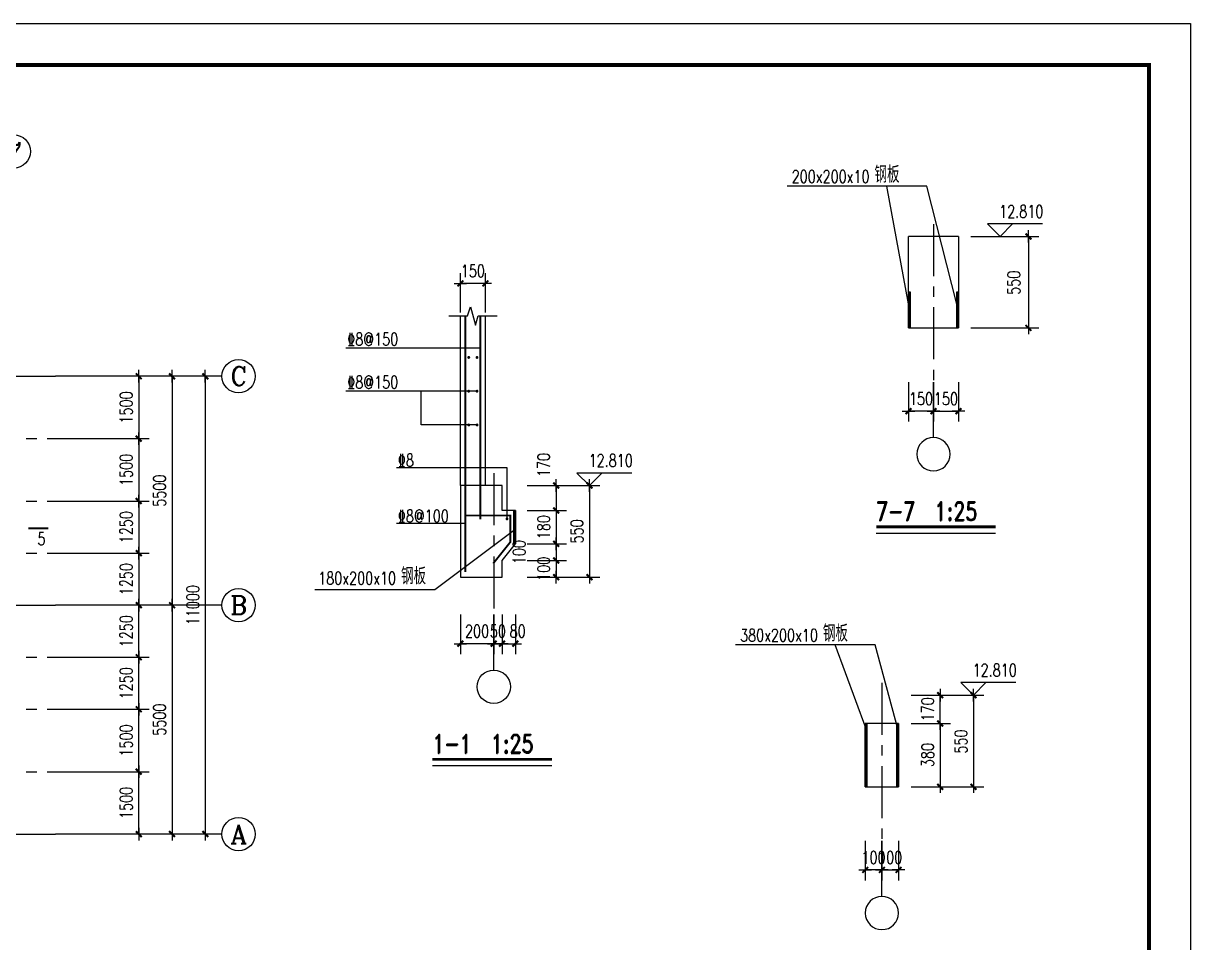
# Model space of a CAD drawing. Extents: x 1427168 to 1936200, y 1176778 to 1377202.
# Drawn here: x 1800982 to 1829021, y 1214599 to 1236683 of the extents above; entities that cross this region are included whole.
import ezdxf
from ezdxf.enums import TextEntityAlignment as Align

# ---------------------------------------------------------------- set-up
doc = ezdxf.new("R2010")
doc.units = 0
doc.header["$LTSCALE"] = 1000
doc.header["$MEASUREMENT"] = 0
doc.linetypes.add('CENTER', pattern=[2, 1.25, -0.25, 0.25, -0.25])
doc.linetypes.add('DOTE', pattern=[2.42, 2, -0.2, 0.02, -0.2])
doc.layers.get('0').update_dxf_attribs({"linetype": 'CONTINUOUS'})
doc.layers.get('DEFPOINTS').update_dxf_attribs({"linetype": 'CONTINUOUS'})
for name, color, linetype in [('2', 2, 'CONTINUOUS'), ('3', 4, 'CONTINUOUS'), ('4', 3, 'CONTINUOUS'), ('6', 1, 'CONTINUOUS'), ('AXIS', 3, 'CONTINUOUS'), ('AXIS_TEXT', 7, 'CONTINUOUS'), ('DOTE', 1, 'DOTE'), ('OTHER', 7, 'CONTINUOUS'), ('PUB_DIM', 3, 'CONTINUOUS'), ('PUB_TEXT', 7, 'CONTINUOUS'), ('PUB_TITLE', 4, 'CONTINUOUS'), ('WA', 9, 'CONTINUOUS')]:
    doc.layers.add(name, color=color, linetype=linetype)
doc.styles.add('_HZTXT', font='txt.shx', dxfattribs={"width": 0.75, "bigfont": 'HZTXT.shx'})
doc.styles.add('_ROMAND', font='ROMAND.shx', dxfattribs={"width": 0.75})
doc.styles.add('_TXT', font='TXT.shx', dxfattribs={"width": 0.75})
doc.styles.add('_TXT1', font='TXT1.shx', dxfattribs={"width": 0.6})
doc.styles.add('COMPLEX', font='COMPLEX')
doc.styles.add('DIM_FONT', font='SIMPLEX.shx', dxfattribs={"width": 0.75})
doc.dimstyles.new('25', dxfattribs={"dimtxt": 300, "dimasz": 1, "dimexe": 250, "dimexo": 300, "dimgap": 150, "dimtad": 1, "dimdec": 0, "dimlfac": 0.25, "dimzin": 0, "dimtxsty": 'DIM_FONT', "dimblk": '_DIMX', "dimcen": 0.09, "dimclrt": 7, "dimazin": 3, "dimtfac": 1, "dimtdec": 0, "dimtix": 1, "dimtmove": 0, "dimatfit": 3, "dimtolj": 1, "dimtzin": 0})
doc.dimstyles.new('AXIS', dxfattribs={"dimtxt": 300, "dimasz": 1, "dimexe": 250, "dimexo": 300, "dimgap": 150, "dimtad": 1, "dimdec": 0, "dimzin": 0, "dimtxsty": 'DIM_FONT', "dimblk": '_DIMX', "dimcen": 0.09, "dimse1": 1, "dimse2": 1, "dimclrt": 7, "dimazin": 3, "dimtfac": 1, "dimtdec": 0, "dimtix": 1, "dimtmove": 0, "dimatfit": 3, "dimtolj": 1, "dimtzin": 0})
doc.dimstyles.new('DIMA', dxfattribs={"dimtxt": 300, "dimasz": 1, "dimexe": 250, "dimexo": 300, "dimgap": 150, "dimtad": 1, "dimdec": 0, "dimzin": 0, "dimtxsty": 'DIM_FONT', "dimblk": '_DIMX', "dimcen": 0.09, "dimse1": 1, "dimclrt": 7, "dimazin": 3, "dimtfac": 1, "dimtdec": 0, "dimtix": 1, "dimtmove": 0, "dimatfit": 3, "dimtolj": 1, "dimtzin": 0})
doc.dimstyles.new('DIMB', dxfattribs={"dimtxt": 300, "dimasz": 1, "dimexe": 250, "dimexo": 300, "dimgap": 150, "dimtad": 1, "dimdec": 0, "dimzin": 0, "dimtxsty": 'DIM_FONT', "dimblk": '_DIMX', "dimcen": 0.09, "dimse2": 1, "dimclrt": 7, "dimazin": 3, "dimtfac": 1, "dimtdec": 0, "dimtix": 1, "dimtmove": 0, "dimatfit": 3, "dimtolj": 1, "dimtzin": 0})
doc.dimstyles.new('DIMN', dxfattribs={"dimtxt": 300, "dimasz": 1, "dimexe": 250, "dimexo": 300, "dimgap": 150, "dimtad": 1, "dimdec": 0, "dimzin": 0, "dimtxsty": 'DIM_FONT', "dimblk": '_DIMX', "dimcen": 0.09, "dimclrt": 7, "dimazin": 3, "dimtfac": 1, "dimtdec": 0, "dimtix": 1, "dimtmove": 0, "dimatfit": 3, "dimtolj": 1, "dimtzin": 0})

# ---------------------------------------------------------------- blocks, each defined once
blk = doc.blocks.new('_DIMX')
blk.add_line((-150, 0), (150, 0))
at = {"const_width": 50}
blk.add_lwpolyline([(-70, -70), (70, 70)], dxfattribs=at)
blk = doc.blocks.new('*D141')
at = {"layer": 'AXIS', "color": 0}
blk.add_line((1805353, 1228205), (1805353, 1217207), dxfattribs=at)
at = {"layer": 'DEFPOINTS', "color": 0}
for p in [(1801753, 1228206), (1801753, 1217206), (1805353, 1217206)]:
    blk.add_point(p, dxfattribs=at)
at = {"layer": 'AXIS', "color": 0}
for p, rotation in [((1805353, 1228206), 90), ((1805353, 1217206), 270)]:
    blk.add_blockref('_DIMX', p, dxfattribs=dict(at, rotation=rotation))
at = {"layer": 'AXIS', "color": 7, "insert": (1805053, 1222706), "char_height": 300, "attachment_point": 5, "rotation": 90, "style": 'DIM_FONT'}
blk.add_mtext('\\A1;11000', dxfattribs=at)
blk = doc.blocks.new('*D139')
at = {"layer": 'AXIS', "color": 0}
blk.add_line((1804553, 1228205), (1804553, 1222707), dxfattribs=at)
at = {"layer": 'DEFPOINTS', "color": 0}
for p in [(1801753, 1228206), (1801753, 1222706), (1804553, 1222706)]:
    blk.add_point(p, dxfattribs=at)
at = {"layer": 'AXIS', "color": 0}
for p, rotation in [((1804553, 1228206), 90), ((1804553, 1222706), 270)]:
    blk.add_blockref('_DIMX', p, dxfattribs=dict(at, rotation=rotation))
at = {"layer": 'AXIS', "color": 7, "insert": (1804253, 1225456), "char_height": 300, "attachment_point": 5, "rotation": 90, "style": 'DIM_FONT'}
blk.add_mtext('\\A1;5500', dxfattribs=at)
blk = doc.blocks.new('*D140')
at = {"layer": 'AXIS', "color": 0}
blk.add_line((1804553, 1222705), (1804553, 1217207), dxfattribs=at)
at = {"layer": 'DEFPOINTS', "color": 0}
for p in [(1801753, 1222706), (1801753, 1217206), (1804553, 1217206)]:
    blk.add_point(p, dxfattribs=at)
at = {"layer": 'AXIS', "color": 0}
for p, rotation in [((1804553, 1222706), 90), ((1804553, 1217206), 270)]:
    blk.add_blockref('_DIMX', p, dxfattribs=dict(at, rotation=rotation))
at = {"layer": 'AXIS', "color": 7, "insert": (1804253, 1219956), "char_height": 300, "attachment_point": 5, "rotation": 90, "style": 'DIM_FONT'}
blk.add_mtext('\\A1;5500', dxfattribs=at)
blk = doc.blocks.new('_AXISO')
blk.add_circle((0, 0), 0.5)
at = {"layer": 'AXIS_TEXT', "style": 'COMPLEX', "width": 1.041667}
blk.add_attdef('A', text='', height=0.56, dxfattribs=at).set_placement((-0.25, -0.28), (0.25, -0.28), align=Align.FIT)
blk = doc.blocks.new('*D180')
at = {"layer": 'AXIS', "color": 0}
for p, q in [((1803753, 1228205), (1803753, 1226707)), ((1801753, 1226706), (1804003, 1226706))]:
    blk.add_line(p, q, dxfattribs=at)
at = {"layer": 'DEFPOINTS', "color": 0}
for p in [(1801453, 1228206), (1801453, 1226706), (1803753, 1226706)]:
    blk.add_point(p, dxfattribs=at)
at = {"layer": 'AXIS', "color": 0}
for p, rotation in [((1803753, 1228206), 90), ((1803753, 1226706), 270)]:
    blk.add_blockref('_DIMX', p, dxfattribs=dict(at, rotation=rotation))
at = {"layer": 'AXIS', "color": 7, "insert": (1803453, 1227456), "char_height": 300, "attachment_point": 5, "rotation": 90, "style": 'DIM_FONT'}
blk.add_mtext('\\A1;1500', dxfattribs=at)
blk = doc.blocks.new('*D181')
at = {"layer": 'AXIS', "color": 0}
for p, q in [((1801753, 1226706), (1804003, 1226706)), ((1803753, 1226705), (1803753, 1225207)), ((1801753, 1225206), (1804003, 1225206))]:
    blk.add_line(p, q, dxfattribs=at)
at = {"layer": 'DEFPOINTS', "color": 0}
for p in [(1801453, 1226706), (1801453, 1225206), (1803753, 1225206)]:
    blk.add_point(p, dxfattribs=at)
at = {"layer": 'AXIS', "color": 0}
for p, rotation in [((1803753, 1226706), 90), ((1803753, 1225206), 270)]:
    blk.add_blockref('_DIMX', p, dxfattribs=dict(at, rotation=rotation))
at = {"layer": 'AXIS', "color": 7, "insert": (1803453, 1225956), "char_height": 300, "attachment_point": 5, "rotation": 90, "style": 'DIM_FONT'}
blk.add_mtext('\\A1;1500', dxfattribs=at)
blk = doc.blocks.new('*D182')
at = {"layer": 'AXIS', "color": 0}
for p, q in [((1801753, 1225206), (1804003, 1225206)), ((1803753, 1225205), (1803753, 1223957)), ((1801753, 1223956), (1804003, 1223956))]:
    blk.add_line(p, q, dxfattribs=at)
at = {"layer": 'DEFPOINTS', "color": 0}
for p in [(1801453, 1225206), (1801453, 1223956), (1803753, 1223956)]:
    blk.add_point(p, dxfattribs=at)
at = {"layer": 'AXIS', "color": 0}
for p, rotation in [((1803753, 1225206), 90), ((1803753, 1223956), 270)]:
    blk.add_blockref('_DIMX', p, dxfattribs=dict(at, rotation=rotation))
at = {"layer": 'AXIS', "color": 7, "insert": (1803453, 1224581), "char_height": 300, "attachment_point": 5, "rotation": 90, "style": 'DIM_FONT'}
blk.add_mtext('\\A1;1250', dxfattribs=at)
blk = doc.blocks.new('*D183')
at = {"layer": 'AXIS', "color": 0}
for p, q in [((1801753, 1223956), (1804003, 1223956)), ((1803753, 1223955), (1803753, 1222707))]:
    blk.add_line(p, q, dxfattribs=at)
at = {"layer": 'DEFPOINTS', "color": 0}
for p in [(1801453, 1223956), (1801453, 1222706), (1803753, 1222706)]:
    blk.add_point(p, dxfattribs=at)
at = {"layer": 'AXIS', "color": 0}
for p, rotation in [((1803753, 1223956), 90), ((1803753, 1222706), 270)]:
    blk.add_blockref('_DIMX', p, dxfattribs=dict(at, rotation=rotation))
at = {"layer": 'AXIS', "color": 7, "insert": (1803453, 1223331), "char_height": 300, "attachment_point": 5, "rotation": 90, "style": 'DIM_FONT'}
blk.add_mtext('\\A1;1250', dxfattribs=at)
blk = doc.blocks.new('*D324')
at = {"layer": 'DEFPOINTS', "color": 0}
for p in [(1812280, 1222780), (1812480, 1222780), (1812480, 1221780)]:
    blk.add_point(p, dxfattribs=at)
at = {"layer": 'PUB_DIM', "color": 0}
for p, q in [((1812280, 1222480), (1812280, 1221530)), ((1812480, 1222480), (1812480, 1221530)), ((1812279, 1221780), (1812278, 1221780)), ((1812280, 1221780), (1812480, 1221780)), ((1812481, 1221780), (1812482, 1221780))]:
    blk.add_line(p, q, dxfattribs=at)
blk.add_blockref('_DIMX', (1812280, 1221780), dxfattribs=at)
at = {"layer": 'PUB_DIM', "color": 0, "rotation": 180}
blk.add_blockref('_DIMX', (1812480, 1221780), dxfattribs=at)
at = {"layer": 'PUB_DIM', "color": 7, "insert": (1812380, 1222080), "char_height": 300, "attachment_point": 5, "style": 'DIM_FONT'}
blk.add_mtext('\\A1;50', dxfattribs=at)
blk = doc.blocks.new('*D325')
at = {"layer": 'DEFPOINTS', "color": 0}
for p in [(1811480, 1222780), (1812280, 1222780), (1811480, 1221780)]:
    blk.add_point(p, dxfattribs=at)
at = {"layer": 'PUB_DIM', "color": 0}
for p, q in [((1811480, 1222480), (1811480, 1221530)), ((1812280, 1222480), (1812280, 1221530)), ((1811479, 1221780), (1811478, 1221780)), ((1812280, 1221780), (1811480, 1221780)), ((1812281, 1221780), (1812282, 1221780))]:
    blk.add_line(p, q, dxfattribs=at)
blk.add_blockref('_DIMX', (1811480, 1221780), dxfattribs=at)
at = {"layer": 'PUB_DIM', "color": 0, "rotation": 180}
blk.add_blockref('_DIMX', (1812280, 1221780), dxfattribs=at)
at = {"layer": 'PUB_DIM', "color": 7, "insert": (1811880, 1222080), "char_height": 300, "attachment_point": 5, "style": 'DIM_FONT'}
blk.add_mtext('\\A1;200', dxfattribs=at)
blk = doc.blocks.new('*D326')
at = {"layer": 'DEFPOINTS', "color": 0}
for p in [(1812780, 1224980), (1812780, 1224180), (1813780, 1224180)]:
    blk.add_point(p, dxfattribs=at)
at = {"layer": 'PUB_DIM', "color": 0}
for p, q in [((1813080, 1224980), (1814030, 1224980)), ((1813780, 1224981), (1813780, 1224982)), ((1813780, 1224980), (1813780, 1224180)), ((1813080, 1224180), (1814030, 1224180)), ((1813780, 1224179), (1813780, 1224178))]:
    blk.add_line(p, q, dxfattribs=at)
for p, rotation in [((1813780, 1224980), 270), ((1813780, 1224180), 90)]:
    blk.add_blockref('_DIMX', p, dxfattribs=dict(at, rotation=rotation))
at = {"layer": 'PUB_DIM', "color": 7, "insert": (1813480, 1224580), "char_height": 300, "attachment_point": 5, "rotation": 90, "style": 'DIM_FONT'}
blk.add_mtext('\\A1;{180}{}{}', dxfattribs=at)
blk = doc.blocks.new('*D327')
at = {"layer": 'DEFPOINTS', "color": 0}
for p in [(1813580, 1225580), (1813580, 1223380), (1814580, 1223380)]:
    blk.add_point(p, dxfattribs=at)
at = {"layer": 'PUB_DIM', "color": 0}
for p, q in [((1813880, 1225580), (1814830, 1225580)), ((1814580, 1225579), (1814580, 1223381)), ((1813880, 1223380), (1814830, 1223380))]:
    blk.add_line(p, q, dxfattribs=at)
for p, rotation in [((1814580, 1225580), 90), ((1814580, 1223380), 270)]:
    blk.add_blockref('_DIMX', p, dxfattribs=dict(at, rotation=rotation))
at = {"layer": 'PUB_DIM', "color": 7, "insert": (1814280, 1224480), "char_height": 300, "attachment_point": 5, "rotation": 90, "style": 'DIM_FONT'}
blk.add_mtext('\\A1;550', dxfattribs=at)
blk = doc.blocks.new('*D328')
at = {"layer": 'DEFPOINTS', "color": 0}
for p in [(1812780, 1224180), (1812780, 1223780), (1813780, 1223780)]:
    blk.add_point(p, dxfattribs=at)
at = {"layer": 'PUB_DIM', "color": 0}
for p, q in [((1813080, 1224180), (1814030, 1224180)), ((1813780, 1224179), (1813780, 1223781)), ((1813080, 1223780), (1814030, 1223780))]:
    blk.add_line(p, q, dxfattribs=at)
for p, rotation in [((1813780, 1224180), 90), ((1813780, 1223780), 270)]:
    blk.add_blockref('_DIMX', p, dxfattribs=dict(at, rotation=rotation))
at = {"layer": 'PUB_DIM', "color": 7, "insert": (1812892, 1223980), "char_height": 300, "attachment_point": 5, "rotation": 90, "style": 'DIM_FONT'}
blk.add_mtext('\\A1;100', dxfattribs=at)
blk = doc.blocks.new('*D329')
at = {"layer": 'DEFPOINTS', "color": 0}
for p in [(1812780, 1223780), (1812780, 1223380), (1813780, 1223380)]:
    blk.add_point(p, dxfattribs=at)
at = {"layer": 'PUB_DIM', "color": 0}
for p, q in [((1813080, 1223780), (1814030, 1223780)), ((1813780, 1223781), (1813780, 1223782)), ((1813780, 1223780), (1813780, 1223380)), ((1813080, 1223380), (1814030, 1223380)), ((1813780, 1223379), (1813780, 1223378))]:
    blk.add_line(p, q, dxfattribs=at)
for p, rotation in [((1813780, 1223780), 270), ((1813780, 1223380), 90)]:
    blk.add_blockref('_DIMX', p, dxfattribs=dict(at, rotation=rotation))
at = {"layer": 'PUB_DIM', "color": 7, "insert": (1813480, 1223580), "char_height": 300, "attachment_point": 5, "rotation": 90, "style": 'DIM_FONT'}
blk.add_mtext('\\A1;100', dxfattribs=at)
blk = doc.blocks.new('*D330')
at = {"layer": 'DEFPOINTS', "color": 0}
for p in [(1812780, 1225580), (1812780, 1224980), (1813780, 1224980)]:
    blk.add_point(p, dxfattribs=at)
at = {"layer": 'PUB_DIM', "color": 0}
for p, q in [((1813080, 1225580), (1814030, 1225580)), ((1813780, 1225579), (1813780, 1224981)), ((1813080, 1224980), (1814030, 1224980))]:
    blk.add_line(p, q, dxfattribs=at)
for p, rotation in [((1813780, 1225580), 90), ((1813780, 1224980), 270)]:
    blk.add_blockref('_DIMX', p, dxfattribs=dict(at, rotation=rotation))
at = {"layer": 'PUB_DIM', "color": 7, "insert": (1813480, 1226074), "char_height": 300, "attachment_point": 5, "rotation": 90, "style": 'DIM_FONT'}
blk.add_mtext('\\A1;{170}{}{}', dxfattribs=at)
blk = doc.blocks.new('*D331')
at = {"layer": 'DEFPOINTS', "color": 0}
for p in [(1811480, 1230435), (1811480, 1229435), (1812080, 1229435)]:
    blk.add_point(p, dxfattribs=at)
at = {"layer": 'PUB_DIM', "color": 0}
for p, q in [((1811480, 1229735), (1811480, 1230685)), ((1812080, 1229735), (1812080, 1230685)), ((1811479, 1230435), (1811478, 1230435)), ((1812080, 1230435), (1811480, 1230435)), ((1812081, 1230435), (1812082, 1230435))]:
    blk.add_line(p, q, dxfattribs=at)
blk.add_blockref('_DIMX', (1811480, 1230435), dxfattribs=at)
at = {"layer": 'PUB_DIM', "color": 0, "rotation": 180}
blk.add_blockref('_DIMX', (1812080, 1230435), dxfattribs=at)
at = {"layer": 'PUB_DIM', "color": 7, "insert": (1811780, 1230735), "char_height": 300, "attachment_point": 5, "style": 'DIM_FONT'}
blk.add_mtext('\\A1;150', dxfattribs=at)
blk = doc.blocks.new('*D488')
at = {"layer": 'DEFPOINTS', "color": 0}
for p in [(1822804, 1220545), (1822804, 1218345), (1823804, 1218345)]:
    blk.add_point(p, dxfattribs=at)
at = {"layer": 'PUB_DIM', "color": 0}
for p, q in [((1823104, 1220545), (1824054, 1220545)), ((1823804, 1220544), (1823804, 1218346)), ((1823104, 1218345), (1824054, 1218345))]:
    blk.add_line(p, q, dxfattribs=at)
for p, rotation in [((1823804, 1220545), 90), ((1823804, 1218345), 270)]:
    blk.add_blockref('_DIMX', p, dxfattribs=dict(at, rotation=rotation))
at = {"layer": 'PUB_DIM', "color": 7, "insert": (1823504, 1219431), "char_height": 300, "attachment_point": 5, "rotation": 90, "style": 'DIM_FONT'}
blk.add_mtext('\\A1;550', dxfattribs=at)
blk = doc.blocks.new('*D487')
at = {"layer": 'DEFPOINTS', "color": 0}
for p in [(1822004, 1219865), (1822004, 1218345), (1823004, 1218345)]:
    blk.add_point(p, dxfattribs=at)
at = {"layer": 'PUB_DIM', "color": 0}
for p, q in [((1822304, 1219865), (1823254, 1219865)), ((1823004, 1219864), (1823004, 1218346)), ((1822304, 1218345), (1823254, 1218345))]:
    blk.add_line(p, q, dxfattribs=at)
for p, rotation in [((1823004, 1219865), 90), ((1823004, 1218345), 270)]:
    blk.add_blockref('_DIMX', p, dxfattribs=dict(at, rotation=rotation))
at = {"layer": 'PUB_DIM', "color": 7, "insert": (1822704, 1219105), "char_height": 300, "attachment_point": 5, "rotation": 90, "style": 'DIM_FONT'}
blk.add_mtext('\\A1;380', dxfattribs=at)
blk = doc.blocks.new('*D486')
at = {"layer": 'DEFPOINTS', "color": 0}
for p in [(1821604, 1217345), (1822004, 1217345), (1822004, 1216345)]:
    blk.add_point(p, dxfattribs=at)
at = {"layer": 'PUB_DIM', "color": 0}
for p, q in [((1821604, 1217045), (1821604, 1216095)), ((1822004, 1217045), (1822004, 1216095)), ((1821603, 1216345), (1821602, 1216345)), ((1821604, 1216345), (1822004, 1216345)), ((1822005, 1216345), (1822006, 1216345))]:
    blk.add_line(p, q, dxfattribs=at)
blk.add_blockref('_DIMX', (1821604, 1216345), dxfattribs=at)
at = {"layer": 'PUB_DIM', "color": 0, "rotation": 180}
blk.add_blockref('_DIMX', (1822004, 1216345), dxfattribs=at)
at = {"layer": 'PUB_DIM', "color": 7, "insert": (1821804, 1216645), "char_height": 300, "attachment_point": 5, "style": 'DIM_FONT'}
blk.add_mtext('\\A1;100', dxfattribs=at)
blk = doc.blocks.new('*D485')
at = {"layer": 'DEFPOINTS', "color": 0}
for p in [(1821204, 1217345), (1821604, 1217345), (1821204, 1216345)]:
    blk.add_point(p, dxfattribs=at)
at = {"layer": 'PUB_DIM', "color": 0}
for p, q in [((1821204, 1217045), (1821204, 1216095)), ((1821604, 1217045), (1821604, 1216095)), ((1821203, 1216345), (1821202, 1216345)), ((1821604, 1216345), (1821204, 1216345)), ((1821605, 1216345), (1821606, 1216345))]:
    blk.add_line(p, q, dxfattribs=at)
blk.add_blockref('_DIMX', (1821204, 1216345), dxfattribs=at)
at = {"layer": 'PUB_DIM', "color": 0, "rotation": 180}
blk.add_blockref('_DIMX', (1821604, 1216345), dxfattribs=at)
at = {"layer": 'PUB_DIM', "color": 7, "insert": (1821404, 1216645), "char_height": 300, "attachment_point": 5, "style": 'DIM_FONT'}
blk.add_mtext('\\A1;100', dxfattribs=at)
blk = doc.blocks.new('*D489')
at = {"layer": 'DEFPOINTS', "color": 0}
for p in [(1822004, 1220545), (1823004, 1220545), (1822004, 1219865)]:
    blk.add_point(p, dxfattribs=at)
at = {"layer": 'PUB_DIM', "color": 0}
for p, q in [((1822304, 1220545), (1823254, 1220545)), ((1823004, 1220546), (1823004, 1220547)), ((1823004, 1219865), (1823004, 1220545)), ((1822304, 1219865), (1823254, 1219865)), ((1823004, 1219864), (1823004, 1219863))]:
    blk.add_line(p, q, dxfattribs=at)
for p, rotation in [((1823004, 1220545), 270), ((1823004, 1219865), 90)]:
    blk.add_blockref('_DIMX', p, dxfattribs=dict(at, rotation=rotation))
at = {"layer": 'PUB_DIM', "color": 7, "insert": (1822704, 1220205), "char_height": 300, "attachment_point": 5, "rotation": 90, "style": 'DIM_FONT'}
blk.add_mtext('\\A1;170', dxfattribs=at)
blk = doc.blocks.new('*D507')
at = {"layer": 'DEFPOINTS', "color": 0}
for p in [(1822243, 1228365), (1822843, 1228365), (1822243, 1227365)]:
    blk.add_point(p, dxfattribs=at)
at = {"layer": 'PUB_DIM', "color": 0}
for p, q in [((1822243, 1228065), (1822243, 1227115)), ((1822843, 1228065), (1822843, 1227115)), ((1822242, 1227365), (1822241, 1227365)), ((1822843, 1227365), (1822243, 1227365)), ((1822844, 1227365), (1822845, 1227365))]:
    blk.add_line(p, q, dxfattribs=at)
blk.add_blockref('_DIMX', (1822243, 1227365), dxfattribs=at)
at = {"layer": 'PUB_DIM', "color": 0, "rotation": 180}
blk.add_blockref('_DIMX', (1822843, 1227365), dxfattribs=at)
at = {"layer": 'PUB_DIM', "color": 7, "insert": (1822543, 1227665), "char_height": 300, "attachment_point": 5, "style": 'DIM_FONT'}
blk.add_mtext('\\A1;150', dxfattribs=at)
blk = doc.blocks.new('*D508')
at = {"layer": 'DEFPOINTS', "color": 0}
for p in [(1822843, 1228365), (1823443, 1228365), (1823443, 1227365)]:
    blk.add_point(p, dxfattribs=at)
at = {"layer": 'PUB_DIM', "color": 0}
for p, q in [((1822843, 1228065), (1822843, 1227115)), ((1823443, 1228065), (1823443, 1227115)), ((1822842, 1227365), (1822841, 1227365)), ((1822843, 1227365), (1823443, 1227365)), ((1823444, 1227365), (1823445, 1227365))]:
    blk.add_line(p, q, dxfattribs=at)
blk.add_blockref('_DIMX', (1822843, 1227365), dxfattribs=at)
at = {"layer": 'PUB_DIM', "color": 0, "rotation": 180}
blk.add_blockref('_DIMX', (1823443, 1227365), dxfattribs=at)
at = {"layer": 'PUB_DIM', "color": 7, "insert": (1823143, 1227665), "char_height": 300, "attachment_point": 5, "style": 'DIM_FONT'}
blk.add_mtext('\\A1;150', dxfattribs=at)
blk = doc.blocks.new('*D509')
at = {"layer": 'DEFPOINTS', "color": 0}
for p in [(1823443, 1231565), (1823443, 1229365), (1825126, 1229365)]:
    blk.add_point(p, dxfattribs=at)
at = {"layer": 'PUB_DIM', "color": 0}
for p, q in [((1823743, 1231565), (1825376, 1231565)), ((1825126, 1231564), (1825126, 1229366)), ((1823743, 1229365), (1825376, 1229365))]:
    blk.add_line(p, q, dxfattribs=at)
for p, rotation in [((1825126, 1231565), 90), ((1825126, 1229365), 270)]:
    blk.add_blockref('_DIMX', p, dxfattribs=dict(at, rotation=rotation))
at = {"layer": 'PUB_DIM', "color": 7, "insert": (1824774, 1230451), "char_height": 300, "attachment_point": 5, "rotation": 90, "style": 'DIM_FONT'}
blk.add_mtext('\\A1;550', dxfattribs=at)

msp = doc.modelspace()

# ---------------------------------------------------------------- hatches: boundary and pattern name
at = {"layer": 'WA'}
h = msp.add_hatch(dxfattribs=at)
h.set_pattern_fill('ANSI32', color=256, scale=100, style=0)
h.set_pattern_definition([(45, (1663302.113, 1236221.126), (-26.516504, 26.516504), []), (45, (1663319.79, 1236221.126), (-26.516504, 26.516504), [])])
h.paths.add_polyline_path([(1822283.3, 1230230.7), (1822243.3, 1230230.7), (1822243.3, 1229364.5), (1822283.3, 1229364.5)])
h = msp.add_hatch(dxfattribs=at)
h.set_pattern_fill('ANSI32', color=256, scale=100, style=0)
h.set_pattern_definition([(45, (1664462.113, 1236221.126), (-26.516504, 26.516504), []), (45, (1664479.79, 1236221.126), (-26.516504, 26.516504), [])])
h.paths.add_polyline_path([(1823443.3, 1230230.7), (1823403.3, 1230230.7), (1823403.3, 1229364.5), (1823443.3, 1229364.5)])
h = msp.add_hatch(dxfattribs=at)
h.set_pattern_fill('ANSI32', color=256, scale=100, style=0)
h.set_pattern_definition([(45, (1653818.94, 1230316.492), (-26.516504, 26.516504), []), (45, (1653836.617, 1230316.492), (-26.516504, 26.516504), [])])
h.paths.add_polyline_path([(1812800.1, 1224979.9), (1812760.1, 1224979.9), (1812760.1, 1224179.9), (1812800.1, 1224179.9)])
h = msp.add_hatch(dxfattribs=at)
h.set_pattern_fill('ANSI32', color=256, scale=100, style=0)
h.set_pattern_definition([(45, (1662262.59, 1225201.203), (-26.516504, 26.516504), []), (45, (1662280.27, 1225201.203), (-26.516504, 26.516504), [])])
h.paths.add_polyline_path([(1821243.8, 1219864.6), (1821203.8, 1219864.6), (1821203.8, 1218344.6), (1821243.8, 1218344.6)])
h = msp.add_hatch(dxfattribs=at)
h.set_pattern_fill('ANSI32', color=256, scale=100, style=0)
h.set_pattern_definition([(45, (1663022.59, 1225201.203), (-26.516504, 26.516504), []), (45, (1663040.27, 1225201.203), (-26.516504, 26.516504), [])])
h.paths.add_polyline_path([(1822003.8, 1219864.6), (1821963.8, 1219864.6), (1821963.8, 1218344.6), (1822003.8, 1218344.6)])

# ---------------------------------------------------------------- linework, layer by layer
for p, q in [((1822243.3, 1229946.6), (1821720.1, 1232775.2)), ((1822243.3, 1230230.7), (1822283.3, 1230230.7)), ((1823403.3, 1230230.7), (1823443.3, 1230230.7)), ((1811960.1, 1228879.9), (1808727.3, 1228879.9)), ((1811879.6, 1227846.5), (1808727.3, 1227846.5)), ((1810536.6, 1227035.5), (1810536.6, 1227846.5)), ((1811879.6, 1227035.5), (1810536.6, 1227035.5)), ((1811600.1, 1224665.4), (1809947.6, 1224665.4)), ((1821226.9, 1219732.5), (1820480.6, 1221755.3))]:
    msp.add_line(p, q)
for points in [[(1823403.3, 1229940.2), (1822681.8, 1232775.2), (1819329.8, 1232775.2)], [(1812599.6, 1224779.2), (1812599.6, 1226005.5), (1809947.6, 1226005.5)], [(1812790.6, 1224517.7), (1810866, 1223078), (1807980.3, 1223078)], [(1821988.6, 1219732.5), (1821442.3, 1221755.3), (1818090.2, 1221755.3)]]:
    msp.add_lwpolyline(points)
at = {"layer": '2'}
for p, q in [((1822243.3, 1229364.5), (1822243.3, 1231564.5)), ((1823443.3, 1231564.5), (1822243.3, 1231564.5)), ((1823443.3, 1231564.5), (1823443.3, 1229364.5)), ((1822243.3, 1229364.5), (1823443.3, 1229364.5)), ((1811480.1, 1225579.9), (1811480.1, 1223379.9)), ((1812480.1, 1225579.9), (1811480.1, 1225579.9)), ((1812480.1, 1224979.9), (1812480.1, 1225579.9)), ((1812800.1, 1224979.9), (1812480.1, 1224979.9)), ((1812800.1, 1224179.9), (1812800.1, 1224979.9)), ((1812480.1, 1223779.9), (1812800.1, 1224179.9)), ((1812480.1, 1223379.9), (1812480.1, 1223779.9)), ((1811480.1, 1223379.9), (1812480.1, 1223379.9)), ((1822003.8, 1219864.6), (1821203.8, 1219864.6)), ((1821203.8, 1218344.6), (1821203.8, 1219864.6)), ((1822003.8, 1219864.6), (1822003.8, 1218344.6)), ((1821203.8, 1218344.6), (1822003.8, 1218344.6))]:
    msp.add_line(p, q, dxfattribs=at)
at = {"layer": '3'}
for p, q in [((1811480.1, 1225579.9), (1811480.1, 1229656.2)), ((1812080.1, 1225579.9), (1812080.1, 1229656.2))]:
    msp.add_line(p, q, dxfattribs=at)
at = {"layer": '4'}
for points in [[(1822283.3, 1230230.7), (1822283.3, 1229364.5), (1822243.3, 1229364.5), (1822243.3, 1230230.7)], [(1823443.3, 1230230.7), (1823443.3, 1229364.5), (1823403.3, 1229364.5), (1823403.3, 1230230.7)]]:
    msp.add_lwpolyline(points, dxfattribs=at)
for points in [[(1812800.1, 1224979.9), (1812800.1, 1224179.9), (1812760.1, 1224179.9), (1812760.1, 1224979.9)], [(1821243.8, 1219864.6), (1821243.8, 1218344.6), (1821203.8, 1218344.6), (1821203.8, 1219864.6)], [(1822003.8, 1219864.6), (1822003.8, 1218344.6), (1821963.8, 1218344.6), (1821963.8, 1219864.6)]]:
    msp.add_lwpolyline(points, close=True, dxfattribs=at)
at = {"layer": '6', "const_width": 45}
for points in [[(1811600.1, 1224765.6), (1811600.1, 1229656.2)], [(1811960.1, 1224765.6), (1811960.1, 1229656.2)], [(1811600.1, 1223499.9), (1811600.1, 1224859.9), (1812680.1, 1224859.9), (1812680.1, 1224222), (1812268.1, 1223706.9)]]:
    msp.add_lwpolyline(points, dxfattribs=at)
at = {"layer": '6', "const_width": 35}
for points in [[(1811663.1, 1228657.6, -1), (1811698.1, 1228657.6, -1), (1811663.1, 1228657.6)], [(1811897.1, 1228657.6, 1), (1811862.1, 1228657.6, 1), (1811897.1, 1228657.6)], [(1811663.1, 1227846.5, -1), (1811698.1, 1227846.5, -1), (1811663.1, 1227846.5)], [(1811897.1, 1227846.5, 1), (1811862.1, 1227846.5, 1), (1811897.1, 1227846.5)], [(1811663.1, 1227035.5, 1), (1811698.1, 1227035.5, 1), (1811663.1, 1227035.5)], [(1811897.1, 1227035.5, -1), (1811862.1, 1227035.5, -1), (1811897.1, 1227035.5)], [(1812617.1, 1224779.2, 1), (1812582.1, 1224779.2, 1), (1812617.1, 1224779.2)]]:
    msp.add_lwpolyline(points, format="xyb", dxfattribs=at)
at = {"layer": 'AXIS'}
for p, q in [((1805753.2, 1228206), (1801753.2, 1228206)), ((1822843.3, 1226731), (1822843.3, 1228064.5)), ((1805753.2, 1222706), (1801753.2, 1222706)), ((1812280.1, 1221146.4), (1812280.1, 1222479.9)), ((1805753.2, 1217206), (1801753.2, 1217206)), ((1821603.8, 1215711.1), (1821603.8, 1217044.6))]:
    msp.add_line(p, q, dxfattribs=at)
at = {"layer": 'DOTE', "linetype": 'CENTER'}
for p, q in [((1822843.3, 1231862.2), (1822843.3, 1228064.5)), ((1766753.2, 1228206), (1801753.2, 1228206)), ((1767553.2, 1226706), (1801753.2, 1226706)), ((1812280.1, 1225877.5), (1812280.1, 1222479.9)), ((1767553.2, 1225206), (1801753.2, 1225206)), ((1767553.2, 1223956), (1801753.2, 1223956)), ((1766753.2, 1222706), (1801753.2, 1222706)), ((1767553.2, 1221456), (1801753.2, 1221456)), ((1821603.8, 1220842.2), (1821603.8, 1217044.6)), ((1767553.2, 1220206), (1801753.2, 1220206)), ((1767553.2, 1218706), (1801753.2, 1218706)), ((1766753.2, 1217206), (1801753.2, 1217206))]:
    msp.add_line(p, q, dxfattribs=at)
at = {"layer": 'OTHER'}
for p, q in [((1811650.1, 1229656.2), (1811720.1, 1229876.2)), ((1811720.1, 1229876.2), (1811840.1, 1229436.2)), ((1811200.1, 1229656.2), (1811650.1, 1229656.2)), ((1811840.1, 1229436.2), (1811910.1, 1229656.2)), ((1811910.1, 1229656.2), (1812360.1, 1229656.2))]:
    msp.add_line(p, q, dxfattribs=at)
at = {"layer": 'PUB_DIM'}
for p, q in [((1825461.7, 1231864.5), (1824141.7, 1231864.5)), ((1824441.7, 1231564.5), (1824141.7, 1231864.5)), ((1824741.7, 1231864.5), (1824441.7, 1231564.5)), ((1815600.1, 1225879.9), (1814280.1, 1225879.9)), ((1814580.1, 1225579.9), (1814280.1, 1225879.9)), ((1814880.1, 1225879.9), (1814580.1, 1225579.9)), ((1823803.8, 1220544.6), (1823503.8, 1220844.6)), ((1824823.8, 1220844.6), (1823503.8, 1220844.6)), ((1824103.8, 1220844.6), (1823803.8, 1220544.6))]:
    msp.add_line(p, q, dxfattribs=at)
at = {"layer": 'PUB_DIM', "const_width": 50}
msp.add_lwpolyline([(1801102.1, 1224552.1), (1801584.6, 1224552.1)], dxfattribs=at)
at = {"layer": 'PUB_TEXT', "const_width": 70}
for points in [[(1821467.4, 1224587.2), (1824337, 1224587.2)], [(1810807.5, 1219002.5), (1813677.2, 1219002.5)]]:
    msp.add_lwpolyline(points, dxfattribs=at)
at = {"layer": 'PUB_TEXT'}
for points in [[(1821467.4, 1224437.2), (1824337, 1224437.2)], [(1810807.5, 1218852.5), (1813677.2, 1218852.5)]]:
    msp.add_lwpolyline(points, dxfattribs=at)
at = {"layer": 'PUB_TITLE'}
msp.add_lwpolyline([(1744921.1, 1177282.9), (1744921.1, 1236682.9), (1829021.1, 1236682.9), (1829021.1, 1177282.9)], close=True, dxfattribs=at)
at = {"layer": 'PUB_TITLE', "const_width": 100}
msp.add_lwpolyline([(1747421.1, 1178282.9), (1828021.1, 1178282.9), (1828021.1, 1235682.9), (1747421.1, 1235682.9)], close=True, dxfattribs=at)

# ---------------------------------------------------------------- block references
at = {"layer": 'AXIS'}
ref = msp.add_blockref('_AXISO', (1800753.2, 1233606), dxfattribs=dict(at, xscale=800, yscale=800, zscale=800))
ref.add_attrib('A', '7', dxfattribs={"layer": 'AXIS_TEXT', "height": 448, "style": 'COMPLEX', "width": 1.339286}).set_placement((1800553.2, 1233382), (1800953.2, 1233382), align=Align.FIT)
ref = msp.add_blockref('_AXISO', (1806153.2, 1228206), dxfattribs=dict(at, xscale=800, yscale=800, zscale=800))
ref.add_attrib('A', 'C', dxfattribs={"layer": 'AXIS_TEXT', "height": 448, "style": 'COMPLEX', "width": 1.25}).set_placement((1805953.2, 1227982), (1806353.2, 1227982), align=Align.FIT)
at = {"layer": 'AXIS', "yscale": 800, "zscale": 800}
for p, xscale in [((1822843.3, 1226331), -800), ((1812280.1, 1220746.4), 800), ((1821603.8, 1215311.1), -800)]:
    msp.add_blockref('_AXISO', p, dxfattribs=dict(at, xscale=xscale))
at = {"layer": 'AXIS'}
ref = msp.add_blockref('_AXISO', (1806153.2, 1222706), dxfattribs=dict(at, xscale=800, yscale=800, zscale=800))
ref.add_attrib('A', 'B', dxfattribs={"layer": 'AXIS_TEXT', "height": 448, "style": 'COMPLEX', "width": 1.102941}).set_placement((1805953.2, 1222482), (1806353.2, 1222482), align=Align.FIT)
at = {"layer": 'AXIS', "xscale": 800, "yscale": 800, "zscale": 800}
msp.add_blockref('_AXISO', (1806153.2, 1217206), dxfattribs=at).add_auto_attribs({'A': 'A'})

# ---------------------------------------------------------------- texts
at = {"layer": 'PUB_DIM', "style": 'DIM_FONT', "width": 0.75}
for p in [(1824951.7, 1232164.5), (1815090.1, 1226179.9), (1824313.8, 1221144.6)]:
    msp.add_text('12.810', height=300, dxfattribs=at).set_placement(p, align=Align.MIDDLE)
at = {"layer": 'PUB_DIM', "style": '_TXT', "width": 0.75}
msp.add_text('5', height=300, dxfattribs=at).set_placement((1801320, 1224149.2))
at = {"layer": 'PUB_TEXT', "width": 0.75}
for s, height, style, p in [('钢板', 400, '_HZTXT', (1821427.5, 1232852.2)), ('200x200x10', 300, '_TXT', (1819437.1, 1232852.2)), ('%%1328@150', 300, '_TXT1', (1808762.1, 1228946.6)), ('%%1328@150', 300, '_TXT1', (1808762.1, 1227913.2)), ('%%1328', 300, '_TXT1', (1809976.8, 1226038.7)), ('7-7  1:25', 450, '_ROMAND', (1821467.4, 1224737.2)), ('%%1328@100', 300, '_TXT1', (1809976.8, 1224698.6)), ('钢板', 400, '_HZTXT', (1810054.3, 1223205)), ('180x200x10', 300, '_TXT', (1808064, 1223205)), ('钢板', 400, '_HZTXT', (1820188, 1221832.2)), ('380x200x10', 300, '_TXT', (1818197.6, 1221832.2)), ('1-1  1:25', 450, '_ROMAND', (1810807.5, 1219152.5))]:
    msp.add_text(s, height=height, dxfattribs=dict(at, style=style)).set_placement(p)

# ---------------------------------------------------------------- dimensions: what is measured, and where the dimension line sits
at = {"layer": 'AXIS'}
for p1, p2, distance, dimstyle, picture, middle in [((1801453.2, 1228206), (1801453.2, 1226706), 2300, 'DIMA', '*D180', (1803453.2, 1227456)), ((1801753.2, 1228206), (1801753.2, 1217206), 3600, 'AXIS', '*D141', (1805053.2, 1222706)), ((1801753.2, 1228206), (1801753.2, 1222706), 2800, 'AXIS', '*D139', (1804253.2, 1225456)), ((1801453.2, 1226706), (1801453.2, 1225206), 2300, 'DIMN', '*D181', (1803453.2, 1225956)), ((1801453.2, 1225206), (1801453.2, 1223956), 2300, 'DIMN', '*D182', (1803453.2, 1224581)), ((1801453.2, 1223956), (1801453.2, 1222706), 2300, 'DIMB', '*D183', (1803453.2, 1223331))]:
    dim = msp.add_aligned_dim(p1=p1, p2=p2, distance=distance, dimstyle=dimstyle, dxfattribs=at)
    dim.commit()
    dim.dimension.update_dxf_attribs({"geometry": picture, "text_midpoint": middle})
for p1, p2, dimstyle in [((1801453.2, 1221456), (1801453.2, 1222706), 'DIMB'), ((1801453.2, 1220206), (1801453.2, 1221456), 'DIMN'), ((1801453.2, 1218706), (1801453.2, 1220206), 'DIMN'), ((1801453.2, 1217206), (1801453.2, 1218706), 'DIMA')]:
    msp.add_aligned_dim(p1=p1, p2=p2, distance=-2300, dimstyle=dimstyle, dxfattribs=at).render()
dim = msp.add_linear_dim(base=(1804553.2, 1217206), p1=(1801753.2, 1222706), p2=(1801753.2, 1217206), angle=90, dimstyle='AXIS', dxfattribs=at)
dim.commit()
dim.dimension.update_dxf_attribs({"geometry": '*D140', "text_midpoint": (1804253.2, 1219956)})
at = {"layer": 'PUB_DIM'}
for base, p1, p2, picture, middle in [((1825126.5, 1229364.5), (1823443.3, 1231564.5), (1823443.3, 1229364.5), '*D509', (1824774.3, 1230451.4)), ((1813780.1, 1223779.9), (1812780.1, 1224179.9), (1812780.1, 1223779.9), '*D328', (1812892.1, 1223979.9)), ((1823803.8, 1218344.6), (1822803.8, 1220544.6), (1822803.8, 1218344.6), '*D488', (1823503.8, 1219431.4))]:
    dim = msp.add_linear_dim(base=base, p1=p1, p2=p2, angle=270, dimstyle='25', dxfattribs=at)
    dim.commit()
    dim.dimension.update_dxf_attribs({"geometry": picture, "text_midpoint": middle, "dimtype": 161})
for p1, p2, distance, picture, middle in [((1812080.1, 1229434.5), (1811480.1, 1229434.5), -1000, '*D331', (1811780.1, 1230734.5)), ((1822843.3, 1228364.5), (1822243.3, 1228364.5), 1000, '*D507', (1822543.3, 1227664.5)), ((1822843.3, 1228364.5), (1823443.3, 1228364.5), -1000, '*D508', (1823143.3, 1227664.5)), ((1813580.1, 1225579.9), (1813580.1, 1223379.9), 1000, '*D327', (1814280.1, 1224479.9)), ((1812780.1, 1223779.9), (1812780.1, 1223379.9), 1000, '*D329', (1813480.1, 1223579.9)), ((1812280.1, 1222779.9), (1811480.1, 1222779.9), 1000, '*D325', (1811880.1, 1222079.9)), ((1812280.1, 1222779.9), (1812480.1, 1222779.9), -1000, '*D324', (1812380.1, 1222079.9)), ((1822003.8, 1219864.6), (1822003.8, 1220544.6), -1000, '*D489', (1822703.8, 1220204.6)), ((1822003.8, 1219864.6), (1822003.8, 1218344.6), 1000, '*D487', (1822703.8, 1219104.6)), ((1821603.8, 1217344.6), (1821203.8, 1217344.6), 1000, '*D485', (1821403.8, 1216644.6)), ((1821603.8, 1217344.6), (1822003.8, 1217344.6), -1000, '*D486', (1821803.8, 1216644.6))]:
    dim = msp.add_aligned_dim(p1=p1, p2=p2, distance=distance, dimstyle='25', dxfattribs=at)
    dim.commit()
    dim.dimension.update_dxf_attribs({"geometry": picture, "text_midpoint": middle})
dim = msp.add_linear_dim(base=(1813780.1, 1224979.9), p1=(1812780.1, 1225579.9), p2=(1812780.1, 1224979.9), angle=270, text='{170}{}{}', dimstyle='25', override={"dimgap": 150, "dimtad": 1, "dimjust": 0, "dimdec": 0, "dimlfac": 0.25, "dimse1": 0, "dimse2": 0, "dimsd1": 0, "dimsd2": 0}, dxfattribs=at)
dim.commit()
dim.dimension.update_dxf_attribs({"geometry": '*D330', "text_midpoint": (1813480.1, 1226074.1), "dimtype": 161})
dim = msp.add_aligned_dim(p1=(1812780.1, 1224979.9), p2=(1812780.1, 1224179.9), distance=1000, text='{180}{}{}', dimstyle='25', override={"dimgap": 150, "dimtad": 1, "dimjust": 0, "dimdec": 0, "dimlfac": 0.25, "dimse1": 0, "dimse2": 0, "dimsd1": 0, "dimsd2": 0}, dxfattribs=at)
dim.commit()
dim.dimension.update_dxf_attribs({"geometry": '*D326', "text_midpoint": (1813480.1, 1224579.9)})
msp.add_linear_dim(base=(1812800.1, 1221779.9), p1=(1812480.1, 1222779.9), p2=(1812800.1, 1222779.9), angle=0, location=(1812856, 1222079.9), dimstyle='25', dxfattribs=at).render()

doc.saveas('drawing.dxf')
